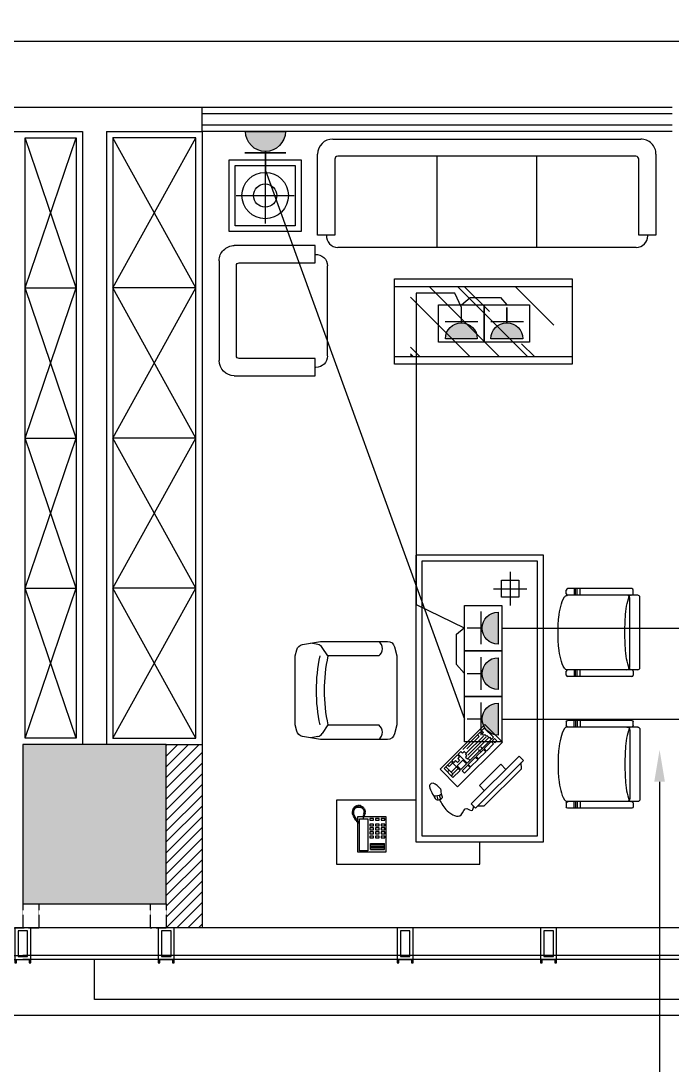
# Model space of a CAD drawing. Header units: inches. Extents: x 10 to 166961, y -47 to 131592.
# Drawn here: x 132561 to 136649, y 20649 to 27206 of the extents above; entities that cross this region are included whole.
import ezdxf

# ---------------------------------------------------------------- set-up
doc = ezdxf.new("R2010")
doc.units = ezdxf.units.IN
doc.header["$MEASUREMENT"] = 0
doc.linetypes.add('CONTINOUS', pattern=[0])
doc.linetypes.add('DASH', pattern=[0.35, 0.25, -0.1])
for name, color, linetype in [('2', 2, 'Continuous'), ('4', 4, 'Continuous'), ('6', 6, 'Continuous'), ('8', 8, 'Continuous'), ('METAL', 7, 'Continuous'), ('Shearwall', 7, 'Continuous'), ('shearwall-bh', 253, 'Continuous'), ('stair', 2, 'Continuous'), ('wall', 2, 'Continuous'), ('windows', 4, 'Continuous'), ('修改', 1, 'Continuous'), ('家具', 9, 'Continuous'), ('尺寸3', 31, 'Continuous'), ('插座图', 4, 'Continuous')]:
    doc.layers.add(name, color=color, linetype=linetype)

# ---------------------------------------------------------------- blocks, each defined once
blk = doc.blocks.new('Metal')
at = {"layer": 'METAL', "color": 4}
for points in [[(-50, 20), (-40, 20), (-40, 0), (40, 0), (40, 20), (50, 20), (50, -200), (-50, -200)], [(-30, -20), (30, -20), (30, -180), (-30, -180)]]:
    blk.add_lwpolyline(points, close=True, dxfattribs=at)
blk = doc.blocks.new('A$C6F910B85')
at = {"layer": '2', "linetype": 'CONTINOUS'}
blk.add_lwpolyline([(16.1, 9.7), (125.2, 446.3), (164, 436.6), (54.9, 0)], close=True, dxfattribs=at)
at = {"layer": '家具', "color": 8, "linetype": 'CONTINOUS'}
for p, q in [((181.1, 381.4), (159.1, 417.2)), ((96, 40.7), (181.1, 381.4)), ((96, 40.7), (59.8, 19.4))]:
    blk.add_line(p, q, dxfattribs=at)
blk.add_lwpolyline([(94.9, 325.1), (48.5, 336.7), (0, 142.4), (46.4, 130.8)], dxfattribs=at)
blk = doc.blocks.new('A$C199E2D14')
at = {"layer": '家具', "color": 8}
for p, q in [((235.6, 214), (228.5, 210.4)), ((228.5, 210.4), (229.6, 202.8)), ((231.8, 201.6), (250.4, 212.6)), ((242.6, 210.2), (235.6, 214)), ((247.5, 219.7), (241.1, 216.7)), ((241.1, 216.7), (242.6, 210.2)), ((252, 216), (247.5, 219.7)), ((250.9, 212.7), (276, 212.9)), ((253.8, 223.4), (252, 216)), ((261.7, 223.1), (253.8, 223.4)), ((261.9, 215.3), (261.7, 223.1)), ((264.3, 223), (261.9, 215.3)), ((270.3, 222.8), (264.3, 223)), ((273.4, 216.2), (270.3, 222.8)), ((275.6, 222.6), (273.4, 216.2)), ((282, 221.7), (275.6, 222.6)), ((276, 212.9), (292.7, 203.4)), ((281.6, 213.6), (282, 221.7)), ((287.3, 218.6), (281.6, 213.6)), ((291.7, 216), (287.3, 218.6)), ((288.9, 208.7), (291.7, 216)), ((297.3, 212.2), (288.9, 208.7)), ((296.9, 202.5), (301.5, 208.6)), ((301.5, 208.6), (297.3, 212.2)), ((207.4, 194.7), (191.4, 175.3)), ((199, 175.3), (210.2, 191.7)), ((211.8, 196.9), (207.4, 194.7)), ((210.2, 191.7), (215.6, 195.1)), ((215, 198.6), (211.8, 196.9)), ((217.6, 204.9), (214.8, 203.5)), ((214.8, 203.5), (215, 198.6)), ((215.6, 195.1), (217.7, 195.8)), ((220.5, 202), (217.6, 204.9)), ((217.7, 195.8), (218.4, 198.4)), ((218.4, 198.4), (220, 195)), ((223.6, 207.7), (219.3, 205.7)), ((219.3, 205.7), (220.5, 202)), ((220, 195), (231.8, 201.6)), ((231.6, 151.4), (222.5, 152.1)), ((222.5, 147.9), (223.5, 147.8)), ((223.5, 147.8), (235.7, 146.8)), ((229.6, 202.8), (223.6, 207.7)), ((237.6, 150.1), (231.6, 151.4)), ((235.7, 146.8), (241.8, 144.4)), ((243.7, 147.8), (237.6, 150.1)), ((241.8, 144.4), (243.5, 144.7)), ((243.5, 144.7), (245.2, 141.1)), ((248.3, 151), (243.7, 147.8)), ((245.2, 141.1), (250.7, 138.7)), ((253.4, 148.2), (248.3, 151)), ((250.7, 138.7), (254.3, 145.2)), ((268.9, 144.2), (253.4, 148.2)), ((254.3, 145.2), (256.1, 137.1)), ((262.7, 135.4), (266, 142.8)), ((266, 142.8), (268.9, 134.3)), ((283.4, 149.3), (268.9, 144.2)), ((275.5, 135.5), (276.5, 143.1)), ((276.5, 143.1), (282, 137.5)), ((282, 137.5), (287.6, 139.6)), ((294.4, 159.6), (283.4, 149.3)), ((285.4, 146.5), (291.5, 143.3)), ((287.6, 139.6), (285.4, 146.5)), ((291.5, 143.3), (295.9, 146.9)), ((292.7, 203.4), (299.4, 189.4)), ((293.1, 154.2), (300.7, 150.8)), ((295.9, 146.9), (293.1, 154.2)), ((300.6, 173.5), (294.4, 159.6)), ((304.5, 203.6), (296.9, 202.5)), ((298.5, 160.6), (305.9, 161.3)), ((303.9, 155.3), (298.5, 160.6)), ((299.4, 189.4), (300.6, 173.5)), ((300.7, 150.8), (303.9, 155.3)), ((301.2, 193.8), (306.3, 199.5)), ((308.6, 194.5), (301.2, 193.8)), ((301.5, 169.2), (310, 169.2)), ((307.8, 165.1), (301.5, 169.2)), ((302.7, 186.6), (310.6, 189.5)), ((310.1, 184.9), (302.7, 186.6)), ((304, 176.6), (310.7, 180.4)), ((310.4, 174.1), (304, 176.6)), ((306.3, 199.5), (304.5, 203.6)), ((305.9, 161.3), (307.8, 165.1)), ((310.6, 189.5), (308.6, 194.5)), ((310, 169.2), (310.4, 174.1)), ((310.7, 180.4), (310.1, 184.9)), ((19.1, 101.1), (19.1, 9.7)), ((19.3, 101.1), (59.1, 101.1)), ((29.1, 101.1), (29.1, 9.7)), ((39.1, 101.1), (39.1, 9.7)), ((49.1, 101.1), (49.1, 9.7)), ((59.1, 101.1), (59.1, 9.7)), ((256.1, 137.1), (262.7, 135.4)), ((268.9, 134.3), (275.5, 135.5)), ((19.1, 9.7), (59.1, 9.7))]:
    blk.add_line(p, q, dxfattribs=at)
for points in [[(237.6, 146.1), (237.6, 0), (0, 0), (0, 186.1), (200.3, 186.1)], [(206.4, 186.1), (237.6, 186.1), (237.6, 150.2)]]:
    blk.add_lwpolyline(points, dxfattribs=at)
for points in [[(9.7, 175.3), (222.5, 175.3), (222.5, 120.5), (9.7, 120.5)], [(107.6, 106.2), (95.5, 106.2), (95.5, 81.9), (107.6, 81.9)], [(135, 106.2), (122.9, 106.2), (122.9, 81.9), (135, 81.9)], [(162.1, 106.2), (150, 106.2), (150, 81.9), (162.1, 81.9)], [(187.5, 106.2), (175.4, 106.2), (175.4, 81.9), (187.5, 81.9)], [(225.4, 106.2), (213.3, 106.2), (213.3, 81.9), (225.4, 81.9)], [(107.6, 69.2), (95.5, 69.2), (95.5, 45), (107.6, 45)], [(107.6, 31.2), (95.5, 31.2), (95.5, 7), (107.6, 7)], [(135, 69.2), (122.9, 69.2), (122.9, 45), (135, 45)], [(135, 31.2), (122.9, 31.2), (122.9, 7), (135, 7)], [(162.1, 69.2), (150, 69.2), (150, 45), (162.1, 45)], [(162.1, 31.2), (150, 31.2), (150, 7), (162.1, 7)], [(187.5, 69.2), (175.4, 69.2), (175.4, 45), (187.5, 45)], [(187.5, 31.2), (175.4, 31.2), (175.4, 7), (187.5, 7)], [(225.4, 69.2), (213.3, 69.2), (213.3, 45), (225.4, 45)], [(225.4, 31.2), (213.3, 31.2), (213.3, 7), (225.4, 7)]]:
    blk.add_lwpolyline(points, close=True, dxfattribs=at)
blk = doc.blocks.new('A$C2D870EBA')
at = {"layer": '4', "color": 4}
for p, q in [((58, 578.6), (58, 604.6)), ((515, 615), (68.4, 615)), ((112.3, 615), (112.3, 567.9)), ((121.4, 567.9), (121.4, 615)), ((134.1, 568.1), (134.1, 615.5)), ((155.8, 568.1), (155.8, 615)), ((525.5, 578.6), (525.5, 604.6)), ((556.9, 568.1), (515, 568.1)), ((572.6, 62.9), (572.6, 552.5)), ((58, 10.9), (58, 36.9)), ((515, 0.4), (68.4, 0.4)), ((112.3, 47.5), (112.3, 0.4)), ((121.4, 0.4), (121.4, 47.5)), ((134.1, 0), (134.1, 47.3)), ((155.8, 0), (155.8, 47.5)), ((556.9, 47.3), (515, 47.3)), ((525.5, 36.9), (525.5, 10.9))]:
    blk.add_line(p, q, dxfattribs=at)
for points in [[(0, 307.1, -0.025468), (5.4, 414, -0.03503), (18.8, 490.8, -0.073968), (45.7, 556.4, -0.261807), (63.9, 566.8, -0.264295)], [(63.9, 47.4, -0.261807), (45.7, 57.9, -0.073968), (18.8, 123.5, -0.03503), (5.4, 200.2, -0.025468), (0, 307.1, -0.025468)]]:
    blk.add_lwpolyline(points, format="xyb", dxfattribs=at)
for centre, radius, start, end in [((68.4, 604.6), 10.4, 90, 180), ((515, 604.6), 10.4, 0, 90), ((68.4, 578.6), 10.4, 180, 270), ((515, 578.6), 10.4, 270.00164, 0), ((556.9, 552.5), 15.6, 0, 90), ((68.4, 36.9), 10.4, 90, 180), ((68.4, 10.9), 10.4, 180, 270), ((515, 36.9), 10.4, 0, 89.99884), ((515, 10.9), 10.4, 270, 0), ((556.9, 62.9), 15.6, 270, 0)]:
    blk.add_arc(centre, radius, start, end, dxfattribs=at)
at = {"layer": '8', "color": 8}
for p, q in [((515, 568.1), (63.9, 568.1)), ((502.2, 68.1), (502.2, 547.3)), ((515, 47.3), (63.9, 47.3))]:
    blk.add_line(p, q, dxfattribs=at)
for points in [[(467.6, 308.4, -0.016344), (471.1, 415.7, -0.022849), (479.7, 492.1, -0.051986), (498, 560.8, -0.284906), (507.6, 568.1, -0.024025)], [(510.1, 48.6, -0.030131), (508.7, 48.5, -0.31106), (498, 55.9, -0.051986), (479.7, 124.6, -0.022849), (471.1, 201, -0.016344), (467.6, 308.4, -0.016344)]]:
    blk.add_lwpolyline(points, format="xyb", dxfattribs=at)
for centre, start, end in [((481.4, 547.3), 0, 90), ((481.4, 68.1), 270, 0)]:
    blk.add_arc(centre, 20.8, start, end, dxfattribs=at)
blk = doc.blocks.new('A$C0DE74622')
at = {"layer": '家具', "color": 4}
for p, q in [((671.4, 631.9), (88.5, 631.9)), ((0, 543.4), (0, 70.9)), ((100.5, 70.9), (100.5, 514.6)), ((117.3, 531.3), (642.6, 531.3)), ((659.4, 514.6), (659.4, 70.9)), ((759.9, 70.9), (759.9, 543.4)), ((0, 70.9), (100.5, 70.9)), ((659.4, 70.9), (759.9, 70.9)), ((115.3, 0), (641.8, 0))]:
    blk.add_line(p, q, dxfattribs=at)
at = {"layer": '家具', "color": 4, "extrusion": (0, 0, -1)}
for centre, major_axis, start_param, end_param in [((88.5, 543.4), (0.4, 88.5), 4.708006, 6.278802), ((671.4, 543.4), (0.8, -88.5), 3.15089, 4.721687), ((117.3, 514.6), (11.8, -11.8), 2.356194, 3.926991), ((642.6, 514.6), (11.8, 11.8), 5.497787, 7.068583), ((115.3, 67), (0.8, 67), 3.130013, 4.70081), ((641.8, 67), (0.4, 67), 1.50663, 3.134946)]:
    blk.add_ellipse(centre, major_axis=major_axis, ratio=1, start_param=start_param, end_param=end_param, dxfattribs=at)
blk = doc.blocks.new('A$C127C375D')
at = {"layer": '插座图', "lineweight": -2}
blk.add_hatch(color=3, dxfattribs=at).paths.add_polyline_path([(91.7, 8.4, 1), (16.1, 8.4)])
at = {"layer": '插座图', "color": 3, "lineweight": -2}
blk.add_line((16.1, 8.4), (91.7, 8.4), dxfattribs=at)
blk.add_lwpolyline([(0, 0), (107.8, 0), (107.8, 88.6), (0, 88.6)], close=True, dxfattribs=at)
at = {"layer": '插座图', "color": 3, "lineweight": -2, "const_width": 3.2}
for points in [[(53.9, 46.2), (53.9, 82.6)], [(14.3, 48.8), (92.6, 48.8)]]:
    blk.add_lwpolyline(points, dxfattribs=at)
at = {"layer": '插座图', "color": 3, "lineweight": -2}
blk.add_arc((53.9, 8.4), 37.8, 0, 180, dxfattribs=at)
blk = doc.blocks.new('A$C029860CA')
at = {"layer": '插座图', "lineweight": -2}
blk.add_hatch(color=3, dxfattribs=at).paths.add_polyline_path([(96.7, 0, 1), (2.2, 0)])
at = {"layer": '插座图', "color": 3, "lineweight": -2}
blk.add_line((2.2, 0), (96.7, 0), dxfattribs=at)
at = {"layer": '插座图', "color": 3, "lineweight": -2, "const_width": 4}
for points in [[(49.5, 47.3), (49.5, 92.7)], [(0, 50.5), (97.9, 50.5)]]:
    blk.add_lwpolyline(points, dxfattribs=at)
at = {"layer": '插座图', "color": 3, "lineweight": -2}
blk.add_arc((49.5, 0), 47.3, 0, 180, dxfattribs=at)

msp = doc.modelspace()

# ---------------------------------------------------------------- hatches: boundary and pattern name
at = {"layer": 'shearwall-bh'}
msp.add_hatch(color=252, dxfattribs=at).paths.add_polyline_path([(133473.4, 22662), (132573.4, 22662), (132573.4, 21662), (133473.4, 21662)])
at = {"layer": '家具'}
h = msp.add_hatch(dxfattribs=at)
h.set_pattern_fill('AR-RROOF', color=8, scale=424.285714, angle=405, style=0)
h.set_pattern_definition([(135, (133589.1, 8170.4), (-864.044, 324.0165), [5727.86, -763.714, 1909.286, -381.86]), (135, (133095, 8394.5), (-89.105, -629.132), [1145.57, -126.013, 2291.143, -286.393]), (135, (133224.6, 8075.9), (-1584.981, 1223.1624), [3054.857, -534.6, 1527.43, -381.857])])
h.paths.add_polyline_path([(135006.6, 25099.3), (135006.6, 25539.2), (135907, 25539.2), (135907, 25099.3)])

# ---------------------------------------------------------------- linework, layer by layer
at = {"color": 2}
for p, q in [((132094.5, 27079), (151217.5, 27079)), ((134095.9, 26266.5), (135344.5, 22822.2)), ((135579.1, 23393.2), (136769.5, 23393.2)), ((135579.1, 22822.2), (136981, 22822.2))]:
    msp.add_line(p, q, dxfattribs=at)
for points in [[(135325.7, 25406.9), (135284, 25497.5), (135042, 25497.5), (135042, 23541.5), (135343.7, 23395.5)], [(135325.7, 25422.8), (135380.5, 25470.5), (135572, 25470.5), (135611.2, 25422.8)], [(135343.7, 23110), (135296, 23164.8), (135296, 23356.3), (135343.7, 23395.5)]]:
    msp.add_lwpolyline(points, dxfattribs=at)
at = {"layer": '4', "color": 252}
for p, q in [((134423.9, 23290.6), (134380.2, 23299.4)), ((134488, 23218.5), (134452.9, 23271.2)), ((134488, 22785.5), (134452.9, 22732.8)), ((134423.9, 22713.4), (134380.2, 22704.6))]:
    msp.add_line(p, q, dxfattribs=at)
msp.add_lwpolyline([(135841, 22052), (135841, 23852), (135041, 23852), (135041, 22052)], close=True, dxfattribs=at)
msp.add_lwpolyline([(134921, 22785.5), (134906.9, 22728.8, -0.344151), (134862.7, 22694.3), (134442.4, 22694.3), (134329.2, 22713.2, -0.262026), (134292.4, 22747.1), (134282.8, 22785.5), (134282.8, 23218.5), (134292.4, 23256.9, -0.262026), (134329.2, 23290.8), (134442.4, 23309.7), (134862.7, 23309.7, -0.344151), (134906.9, 23275.2), (134921, 23218.5)], format="xyb", close=True, dxfattribs=at)
msp.add_lwpolyline([(135041, 22312.4), (134541.3, 22312.4), (134541.3, 21912), (135441.7, 21912), (135441.7, 22052)], dxfattribs=at)
for centre, radius, start, end in [((134414.9, 23245.9), 45.6, 33.69007, 78.69007), ((135505.1, 23002), 1040, 167.98199, 192.01801), ((134414.9, 22758.1), 45.6, 281.30993, 326.30993)]:
    msp.add_arc(centre, radius, start, end, dxfattribs=at)
at = {"layer": '6', "color": 252}
for p, q in [((133473.4, 22662), (133698.4, 22662)), ((133473.4, 22657), (133478.4, 22662)), ((133473.4, 22589.7), (133545.8, 22662)), ((133473.4, 22522.3), (133613.1, 22662)), ((133473.4, 22455), (133680.5, 22662)), ((133698.4, 22662), (133698.4, 21512)), ((133473.4, 22387.6), (133698.4, 22612.6)), ((133473.4, 22320.3), (133698.4, 22545.3)), ((133473.4, 22252.9), (133698.4, 22477.9)), ((133473.4, 22185.6), (133698.4, 22410.6)), ((133473.4, 22118.2), (133698.4, 22343.2)), ((133473.4, 22050.8), (133698.4, 22275.8)), ((133473.4, 21983.5), (133698.4, 22208.5)), ((133473.4, 21916.1), (133698.4, 22141.1)), ((133473.4, 21848.8), (133698.4, 22073.8)), ((133473.4, 21781.4), (133698.4, 22006.4)), ((133473.4, 21714.1), (133698.4, 21939.1)), ((133473.4, 21646.7), (133698.4, 21871.7)), ((133473.4, 21579.4), (133698.4, 21804.4)), ((133473.4, 21512), (133698.4, 21737)), ((133540.7, 21512), (133698.4, 21669.7)), ((133608.1, 21512), (133698.4, 21602.3)), ((133675.4, 21512), (133698.4, 21535))]:
    msp.add_line(p, q, dxfattribs=at)
at = {"layer": '8', "color": 252}
for p, q in [((135631.9, 23746.4), (135631.9, 23535.9)), ((135526.7, 23641.1), (135737.2, 23641.1)), ((134807.1, 23218.5), (134488, 23218.5)), ((134488, 22785.5), (134807.1, 22785.5)), ((135192, 22507.9), (135473.4, 22788)), ((135469.6, 22765.9), (135453, 22749.3)), ((135526.8, 22708.5), (135469.6, 22765.9)), ((135473.4, 22788), (135583.9, 22676.9)), ((135443.7, 22740.1), (135334.5, 22631.3)), ((135464, 22716), (135356.6, 22609.1)), ((135438.1, 22712.4), (135360.4, 22635)), ((135362, 22544.5), (135526.8, 22708.5)), ((135480.6, 22710.4), (135365.8, 22596.2)), ((135497.2, 22704.8), (135371.3, 22579.5)), ((135427, 22723.5), (135438.1, 22712.4)), ((135454.8, 22729), (135443.7, 22740.1)), ((135453, 22749.3), (135464, 22738.2)), ((135464, 22738.2), (135454.8, 22729)), ((135467.7, 22719.7), (135456.6, 22730.8)), ((135473.2, 22725.2), (135467.7, 22719.7)), ((135484.3, 22714.1), (135473.2, 22725.2)), ((135488, 22717.8), (135484.3, 22714.1)), ((135500.9, 22704.8), (135488, 22717.8)), ((135504.6, 22708.5), (135500.9, 22704.8)), ((135513.8, 22699.3), (135504.6, 22708.5)), ((135521.2, 22688.2), (135534.1, 22701.1)), ((135535.9, 22673.4), (135521.2, 22688.2)), ((135534.1, 22701.1), (135548.9, 22686.3)), ((135583.9, 22676.9), (135302.6, 22396.8)), ((135419.3, 22586.8), (135463.8, 22631)), ((135434.2, 22631.3), (135445.3, 22620.2)), ((135460.1, 22635), (135449, 22646.1)), ((135463.8, 22631), (135478.5, 22616.2)), ((135469.3, 22636.6), (135513.8, 22680.8)), ((135484.1, 22621.8), (135469.3, 22636.6)), ((135528.5, 22666), (135484.1, 22621.8)), ((135513.8, 22680.8), (135528.5, 22666)), ((135548.9, 22686.3), (135535.9, 22673.4)), ((135266, 22563.1), (135301.2, 22598.2)), ((135278.9, 22550.2), (135266, 22563.1)), ((135290, 22561.2), (135278.9, 22550.2)), ((135301.1, 22550.1), (135290, 22561.2)), ((135299.2, 22529.8), (135334.3, 22564.8)), ((135314, 22563), (135301.1, 22550.1)), ((135301.2, 22598.2), (135314.1, 22585.2)), ((135314.1, 22585.2), (135303, 22574.1)), ((135303, 22574.1), (135314, 22563)), ((135321.5, 22618.4), (135304.9, 22601.8)), ((135304.9, 22601.8), (135362, 22544.5)), ((135332.6, 22607.3), (135321.5, 22618.4)), ((135345.5, 22620.2), (135332.6, 22607.3)), ((135334.3, 22564.8), (135358.3, 22540.8)), ((135345.5, 22616.5), (135356.6, 22605.4)), ((135356.6, 22605.4), (135351, 22599.9)), ((135351, 22599.9), (135360.3, 22590.6)), ((135360.3, 22590.6), (135352.8, 22583.3)), ((135352.8, 22583.3), (135363.9, 22572.2)), ((135363.9, 22572.2), (135367.6, 22575.8)), ((135367.6, 22575.8), (135378.7, 22564.7)), ((135369.4, 22537.1), (135415.6, 22583.1)), ((135430.4, 22568.3), (135384.1, 22522.2)), ((135415.6, 22583.1), (135430.4, 22568.3)), ((135434.1, 22572), (135419.3, 22586.8)), ((135478.5, 22616.2), (135434.1, 22572)), ((135302.6, 22396.8), (135192, 22507.9)), ((135217.8, 22511.5), (135262.3, 22555.8)), ((135273.1, 22456), (135217.8, 22511.5)), ((135229, 22522.6), (135249.2, 22502.2)), ((135249.2, 22502.2), (135240, 22493)), ((135249.3, 22524.4), (135240.1, 22533.7)), ((135249.2, 22502.2), (135273.2, 22478.2)), ((135269.6, 22544.7), (135249.3, 22524.4)), ((135262.3, 22555.8), (135317.6, 22500.2)), ((135293.6, 22520.6), (135264, 22491.1)), ((135317.6, 22500.2), (135273.1, 22456)), ((135306.5, 22511.3), (135275, 22480)), ((135323.1, 22505.8), (135299.2, 22529.8)), ((135358.3, 22540.8), (135323.1, 22505.8)), ((135330.5, 22498.4), (135365.7, 22533.4)), ((135345.2, 22483.5), (135330.5, 22498.4)), ((135380.4, 22518.6), (135345.2, 22483.5)), ((135365.7, 22533.4), (135380.4, 22518.6)), ((135384.1, 22522.2), (135369.4, 22537.1)), ((135273.2, 22478.2), (135263.9, 22469))]:
    msp.add_line(p, q, dxfattribs=at)
for points in [[(135803.8, 22089.2), (135803.8, 23814.8), (135078.3, 23814.8), (135078.3, 22089.2)], [(135577.7, 23695.4), (135686.2, 23695.4), (135686.2, 23586.9), (135577.7, 23586.9)]]:
    msp.add_lwpolyline(points, close=True, dxfattribs=at)
for centre, radius, start, end in [((134772.9, 23264.1), 57, 306.8699, 53.1301), ((135454.1, 23002), 1040, 167.98199, 192.01801), ((134772.9, 22739.9), 57, 306.8699, 53.1301)]:
    msp.add_arc(centre, radius, start, end, dxfattribs=at)
at = {"layer": 'Shearwall', "color": 252}
for p, q in [((133473.4, 22662), (132573.4, 22662)), ((132573.4, 22662), (132573.4, 21662)), ((133473.4, 21662), (133473.4, 22662)), ((132573.4, 21662), (133473.4, 21662))]:
    msp.add_line(p, q, dxfattribs=at)
at = {"layer": 'stair', "color": 6}
for points in [[(134023.5, 44462), (154648.4, 44462), (154648.4, 21062), (133023.4, 21062), (133023.4, 21312)], [(154748.4, 26662), (154748.4, 26662), (155048.1, 20962), (91814.4, 20962), (92098.4, 25462), (92098.4, 35062)]]:
    msp.add_lwpolyline(points, dxfattribs=at)
at = {"layer": 'wall', "color": 252, "linetype": 'DASH'}
for p, q in [((132573.4, 21662), (132573.4, 21512)), ((132673.4, 21662), (132673.4, 21512)), ((133373.4, 21662), (133373.4, 21512)), ((133473.4, 21662), (133473.4, 21512))]:
    msp.add_line(p, q, dxfattribs=at)
at = {"layer": 'wall', "color": 2, "linetype": 'DASH'}
for p, q in [((132573.4, 21512), (132673.4, 21512)), ((132673.4, 21512), (132573.4, 21512)), ((132573.4, 21512), (132673.4, 21512)), ((132673.4, 21512), (132573.4, 21512)), ((133373.4, 21512), (133473.4, 21512)), ((133473.4, 21512), (133373.4, 21512)), ((133373.4, 21512), (133473.4, 21512)), ((133473.4, 21512), (133373.4, 21512))]:
    msp.add_line(p, q, dxfattribs=at)
at = {"layer": 'windows', "color": 2}
for p, q in [((104223.4, 21512), (132573.4, 21512)), ((142623.4, 21512), (132573.4, 21512)), ((104223.4, 21337), (132573.4, 21337)), ((104223.4, 21312), (132573.4, 21312)), ((142623.4, 21337), (132573.4, 21337)), ((142623.4, 21312), (132573.4, 21312))]:
    msp.add_line(p, q, dxfattribs=at)
at = {"layer": '家具', "color": 4}
for p, q in [((134518.5, 26464.5, 0), (136452.4, 26464.5, 0)), ((134423.3, 25860.6, 0), (134423.3, 26369.2, 0)), ((136547.6, 26369.2, 0), (136547.6, 25860.6, 0)), ((133869.3, 25884.5), (133869.3, 26334.5)), ((133869.3, 26334.5), (134319.3, 26334.5)), ((134319.3, 26334.5), (134319.3, 25884.5)), ((134531.5, 26338.2, 0), (134531.5, 25860.6, 0)), ((136421.4, 26356.2, 0), (134549.5, 26356.2, 0)), ((136439.4, 25860.6, 0), (136439.4, 26338.2, 0)), ((134319.3, 25884.5), (133869.3, 25884.5)), ((134531.5, 25860.6, 0), (134423.3, 25860.6, 0)), ((136547.6, 25860.6, 0), (136439.4, 25860.6, 0)), ((136423.6, 25784.3, 0), (134550.4, 25784.3, 0)), ((134906.6, 25587, 0), (136022, 25587, 0)), ((134906.6, 25051.6, 0), (134906.6, 25587, 0)), ((136022, 25587, 0), (136022, 25051.6, 0)), ((136022, 25051.6, 0), (134906.6, 25051.6, 0))]:
    msp.add_line(p, q, dxfattribs=at)
at = {"layer": '家具', "color": 8}
for p, q in [((133905.3, 25920.5), (133905.3, 26298.5)), ((133905.3, 26298.5), (134283.3, 26298.5)), ((134283.3, 26298.5), (134283.3, 25920.5)), ((135174.8, 25784.3, 0), (135174.8, 26356.2, 0)), ((135799.2, 25784.3, 0), (135799.2, 26356.2, 0)), ((134094.3, 26291.8), (134094.3, 25934.3)), ((133912, 26109.5), (134276.5, 26109.5)), ((134283.3, 25920.5), (133905.3, 25920.5)), ((134906.6, 25539.2, 0), (136022, 25539.2, 0)), ((134906.6, 25099.3, 0), (136022, 25099.3, 0))]:
    msp.add_line(p, q, dxfattribs=at)
at = {"layer": '家具', "color": 252}
for p, q in [((135148.7, 22419.5), (135137.1, 22417.7)), ((135171.7, 22340.8), (135178.7, 22315.1)), ((135187.2, 22344.4), (135194.8, 22318.6))]:
    msp.add_line(p, q, dxfattribs=at)
for centre, radius, start, end in [((135147.9, 22398), 22.5, 118.64271, 179.09226), ((135429.8, 22500.2), 321, 198.50315, 213.15949), ((135109, 22321), 106.2, 36.18701, 68.02744), ((135156.7, 22434.3), 94.8, 267.12191, 297.00151), ((135176.3, 22332.2), 17, 206.32845, 264.44831), ((135178.5, 22354), 39, 264.44831, 307.2497)]:
    msp.add_arc(centre, radius, start, end, dxfattribs=at)
at = {"layer": '家具', "color": 4}
for centre, major_axis, start_param, end_param in [((134518.5, 26369.2, 0), (-0.9, 95.2), -0.009767, 1.561029), ((136452.4, 26369.2, 0), (1, 95.2), -1.560508, 0.010289), ((134549.5, 26338.2, 0), (-12.8, 12.8), -0.785398, 0.785398), ((136421.4, 26338.2, 0), (12.8, 12.8), 5.497787, 7.068583), ((134550.4, 25856.5, 0), (1.6, 72.1), 1.535591, 3.163907), ((136423.6, 25856.5, 0), (-0.6, 72.1), 3.133569, 4.704365)]:
    msp.add_ellipse(centre, major_axis=major_axis, ratio=1, start_param=start_param, end_param=end_param, dxfattribs=at)
at = {"layer": '家具', "color": 8}
for major_axis, start_param, end_param in [((0.2, 145.8), 1.571916208735653, 7.855101515915239), ((-0.2, 72.9), 1.56867049903344, 7.851855806213026)]:
    msp.add_ellipse((134094.3, 26109.5), major_axis=major_axis, ratio=1, start_param=start_param, end_param=end_param, dxfattribs=at)
at = {"layer": '家具', "color": 252}
for points, knots in [([(135194.7, 22383.8), (135199, 22371.5), (135195.4, 22356.3), (135205.1, 22337.7), (135206.7, 22330.2), (135203.3, 22324.2), (135202, 22323)], [0, 0, 0, 0, 61.392948, 66.317377, 85.526749, 93.173022, 93.173022, 93.173022, 93.173022]), ([(135188.7, 22316.4), (135201.2, 22291.9), (135226.4, 22243.6), (135330.6, 22184.1), (135345.1, 22285), (135392.2, 22234.7), (135402.7, 22264.7), (135401.4, 22275.9)], [0, 0, 0, 0, 89.180996, 185.391702, 247.379604, 284.879604, 301.833056, 301.833056, 301.833056, 301.833056])]:
    msp.add_open_spline(points, degree=3, knots=knots, dxfattribs=at)
at = {"layer": '尺寸3', "color": 252}
for p, q in [((133698.4, 26662), (132448.8, 26662)), ((136648.7, 26662.6), (133698.4, 26662)), ((133698.4, 26512), (133698.4, 26662)), ((136648.7, 26622.6), (133698.4, 26622)), ((132448.8, 26512), (132948.4, 26512)), ((132948.4, 26512), (132948.4, 22662)), ((133098.4, 26512), (133098.4, 22662)), ((133098.4, 26512), (133698.4, 26512)), ((136648.7, 26552.6), (133698.4, 26552)), ((136648.7, 26512.6), (133698.4, 26512)), ((133698.4, 26512), (133698.4, 22662)), ((132588.4, 26472), (132908.4, 26472)), ((132588.4, 22702), (132588.4, 26472)), ((132588.4, 25529.5), (132908.4, 26472)), ((132908.4, 25529.5), (132588.4, 26472)), ((132908.4, 26472), (132908.4, 22702)), ((133658.4, 26472), (133138.4, 26472)), ((133138.4, 26472), (133138.4, 22702)), ((133658.4, 25529.5), (133138.4, 26472)), ((133138.4, 25529.5), (133658.4, 26472)), ((133658.4, 22702), (133658.4, 26472)), ((132588.4, 25529.5), (132908.4, 25529.5)), ((132908.4, 24587), (132588.4, 25529.5)), ((132588.4, 24587), (132908.4, 25529.5)), ((133658.4, 25529.5), (133138.4, 25529.5)), ((133138.4, 24587), (133658.4, 25529.5)), ((133658.4, 24587), (133138.4, 25529.5)), ((132588.4, 24587), (132908.4, 24587)), ((132588.4, 23644.5), (132908.4, 24587)), ((132908.4, 23644.5), (132588.4, 24587)), ((133658.4, 24587), (133138.4, 24587)), ((133658.4, 23644.5), (133138.4, 24587)), ((133138.4, 23644.5), (133658.4, 24587)), ((132588.4, 23644.5), (132908.4, 23644.5)), ((132908.4, 22702), (132588.4, 23644.5)), ((132588.4, 22702), (132908.4, 23644.5)), ((133658.4, 23644.5), (133138.4, 23644.5)), ((133138.4, 22702), (133658.4, 23644.5)), ((133658.4, 22702), (133138.4, 23644.5)), ((132908.4, 22702), (132588.4, 22702)), ((133138.4, 22702), (133658.4, 22702))]:
    msp.add_line(p, q, dxfattribs=at)
msp.add_lwpolyline([(136570.1, 22429.3), (136570.1, 19664.2), (140823.5, 19664.2)], dxfattribs=at)
msp.add_solid([(136536.8, 22429.3), (136570.1, 22629.3), (136603.5, 22429.3)], dxfattribs=at)

# ---------------------------------------------------------------- block references
at = {"layer": '8', "color": 252, "ltscale": 10000, "xscale": 0.898215707813506, "yscale": 0.8982157077043667, "zscale": 0.8982157078096094}
msp.add_blockref('A$C2D870EBA', (135932.5, 23089.3), dxfattribs=at)
at = {"layer": '8', "color": 252, "ltscale": 10000, "xscale": -0.898215707813506, "yscale": 0.8982157077043667, "zscale": 0.8982157078096094, "rotation": 180}
msp.add_blockref('A$C2D870EBA', (135932.5, 22814.7), dxfattribs=at)
at = {"layer": '8', "color": 252, "xscale": 0.9450000000651926, "yscale": 0.9450000000433647, "zscale": 0.9450000000000001, "rotation": 89.99999999999999}
msp.add_blockref('A$C199E2D14', (134851.8, 21985.8), dxfattribs=at)
at = {"layer": '修改', "color": 2, "xscale": -1, "rotation": 180}
for p in [(132573.4, 21312), (133473.4, 21312), (134973.4, 21312), (135873.4, 21312)]:
    msp.add_blockref('Metal', p, dxfattribs=at)
at = {"layer": '家具', "xscale": 1.075571177531856, "yscale": 1.075571177392703, "zscale": 1.075571177504394, "rotation": 90}
msp.add_blockref('A$C0DE74622', (134485.1, 24978.2, 0), dxfattribs=at)
at = {"layer": '家具', "color": 252, "extrusion": (0, 0, -1), "xscale": -0.9449999999935759, "yscale": 0.9450000000433644, "zscale": -0.9450000000000001, "rotation": 30.97614628800904}
msp.add_blockref('A$C6F910B85', (-135370.2, 22289.2), dxfattribs=at)
at = {"layer": '插座图', "color": 0, "xscale": -2.647941336967051, "yscale": 2.647941328585148, "zscale": 2.647941328421054, "rotation": 180}
msp.add_blockref('A$C029860CA', (133965, 26511.8), dxfattribs=at)
at = {"layer": '插座图', "color": 0, "extrusion": (0, 0, -1), "xscale": 2.647941328235902, "yscale": 2.647941328417801, "zscale": -2.647941328421054}
for p in [(-135468.5, 25188.2), (-135754, 25188.2)]:
    msp.add_blockref('A$C127C375D', p, dxfattribs=at)
at = {"layer": '插座图', "color": 0, "extrusion": (0, 0, -1), "xscale": 2.647941328235902, "yscale": 2.647941328417801, "zscale": -2.647941328421054, "rotation": 270.0000000000001}
for p in [(-135579.1, 23536), (-135579.1, 23250.5), (-135579.1, 22965)]:
    msp.add_blockref('A$C127C375D', p, dxfattribs=at)

doc.saveas('drawing.dxf')
